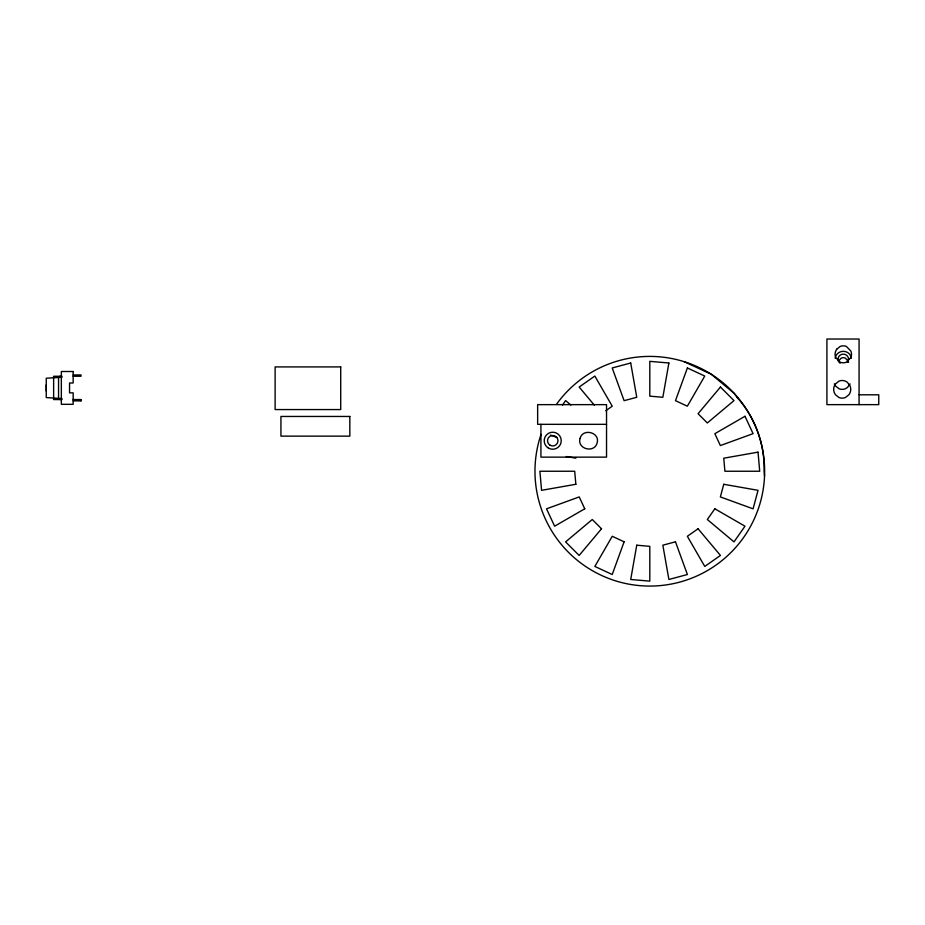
<?xml version="1.0" encoding="UTF-8"?>
<svg xmlns="http://www.w3.org/2000/svg" width="925" height="925" viewBox="0 0 925 925"><rect width="100%" height="100%" fill="white"/><g stroke="black" fill="none" stroke-linecap="round" stroke-linejoin="round"><path stroke-width="1.39" d="M838.443 361.051L841.276 358.102A5.088 5.088 0 0 1 845.288 358.079L848.144 361.016A5.608 5.608 0 0 1 848.503 362.38M850.087 383.91L847.393 387.54L845.473 388.697A8.267 8.267 0 0 1 838.94 388.697L835.437 385.91L834.327 383.91M562.469 405.081L565.603 400.594L570.945 405.069M764.536 475.913L764.108 471.241A105.681 105.681 0 0 0 737.375 397.762L737.768 397.426M605.817 410.712L612.246 406.202L594.844 376.059L579.154 387.043L594.37 405.185M73.156 374.949L81.03 374.949L81.03 376.244L73.156 376.267M61.998 376.267L53.627 376.267L53.627 399.554L61.998 399.554M61.998 377.25L46.25 378.233L46.25 397.588L61.998 398.571M46.25 384.788L46.25 391.021M859.071 394.802L878.75 394.802L878.75 404.641L826.915 404.641L826.915 339.024L859.071 339.024L859.071 404.641M73.156 399.554L81.03 399.554M73.156 400.872L81.03 400.872M606.534 424.332L537.645 424.332L537.645 404.641L606.534 404.641L606.534 457.135L540.917 457.135L540.917 424.332M566.239 456.511L575.847 458.199M550.444 435.085L556.989 437.456M684.014 361.629L711.221 374.22L734.23 393.414L737.364 397.762M81.03 399.577L81.03 400.849M60.032 376.267L60.032 377.25M60.032 398.571L60.032 399.554M58.553 377.25L58.553 398.571M556.769 403.924A114.827 114.827 0 0 1 749.423 414.134A114.827 114.827 0 0 1 660.878 585.537A114.827 114.827 0 0 1 541.067 434.334M840.12 363.259A5.249 5.076 0 0 1 839.125 356.148A5.249 5.076 0 0 1 846.479 355.188A5.249 5.076 0 0 1 847.473 362.299M835.171 358.195A8.198 7.92 0 0 1 851.428 358.195M580.056 438.496C576.888 449.145 594.532 453.539 597.122 442.913C600.29 432.264 582.646 427.859 580.056 438.496M636.758 545.195L630.711 579.478L649.801 581.143L649.801 546.34L636.758 545.195M668.891 363.005L662.843 397.288L649.801 396.143L649.801 361.34L668.891 363.005M723.755 484.284L720.367 496.922L753.077 508.831L758.038 490.331L723.755 484.284M624.109 541.807L612.211 574.518L594.844 566.424L612.246 536.28L624.109 541.807M687.391 367.965L675.481 400.675L687.344 406.202L704.757 376.059L687.391 367.965M836.79 349.153L835.714 351.072A8.764 8.764 0 0 0 835.714 357.57L840.154 362.161A7.943 7.943 0 0 0 846.433 362.161L850.873 357.57A8.764 8.764 0 0 0 850.873 351.072L846.433 346.47A7.943 7.943 0 0 0 840.154 346.47L836.79 349.153M835.437 383.944L834.327 385.945A9.111 9.111 0 0 0 834.327 392.709L835.437 394.697L838.94 397.484A8.267 8.267 0 0 0 845.473 397.484L848.977 394.697L850.087 392.709A9.111 9.111 0 0 0 850.087 385.945L847.393 382.314L845.473 381.169A8.267 8.267 0 0 0 838.94 381.169L835.437 383.944M714.84 508.796L707.324 519.515L733.999 541.888L744.983 526.198L714.84 508.796M601.528 528.776L579.154 555.439L565.603 541.888L592.266 519.515L601.528 528.776M720.448 387.043L698.074 413.718L707.324 422.968L733.999 400.594L720.448 387.043M698.074 528.776L687.344 536.28L704.757 566.424L720.448 555.439L698.074 528.776M584.762 508.796L554.618 526.198L546.525 508.831L579.235 496.922L584.762 508.796M744.983 416.285L714.84 433.698L720.367 445.561L753.077 433.652L744.983 416.285M630.711 363.005L612.211 367.965L624.109 400.675L636.758 397.288L630.711 363.005M675.481 541.807L662.843 545.195L668.891 579.478L687.391 574.518L675.481 541.807M575.847 484.284L541.564 490.331L539.899 471.241L574.702 471.241L575.847 484.284M758.038 452.152L723.755 458.199L724.899 471.241L759.702 471.241L758.038 452.152M340.724 366.913L275.118 366.913L275.118 409.567L340.724 409.567L340.724 366.913M73.156 371.503L61.339 371.503L61.339 404.317L73.156 404.317L73.156 392.836L69.548 392.836L69.548 382.985L73.156 382.985L73.156 371.503M349.823 416.458L280.934 416.458L280.934 436.137L349.823 436.137L349.823 416.458M550.109 445.272A5.249 5.249 0 0 0 557.983 440.728A5.249 5.249 0 0 0 550.109 436.184A5.249 5.249 0 0 0 550.109 445.272M548.467 448.116A8.533 8.533 0 0 0 561.255 440.728A8.533 8.533 0 0 0 548.467 433.339A8.533 8.533 0 0 0 548.467 448.116"/></g></svg>
